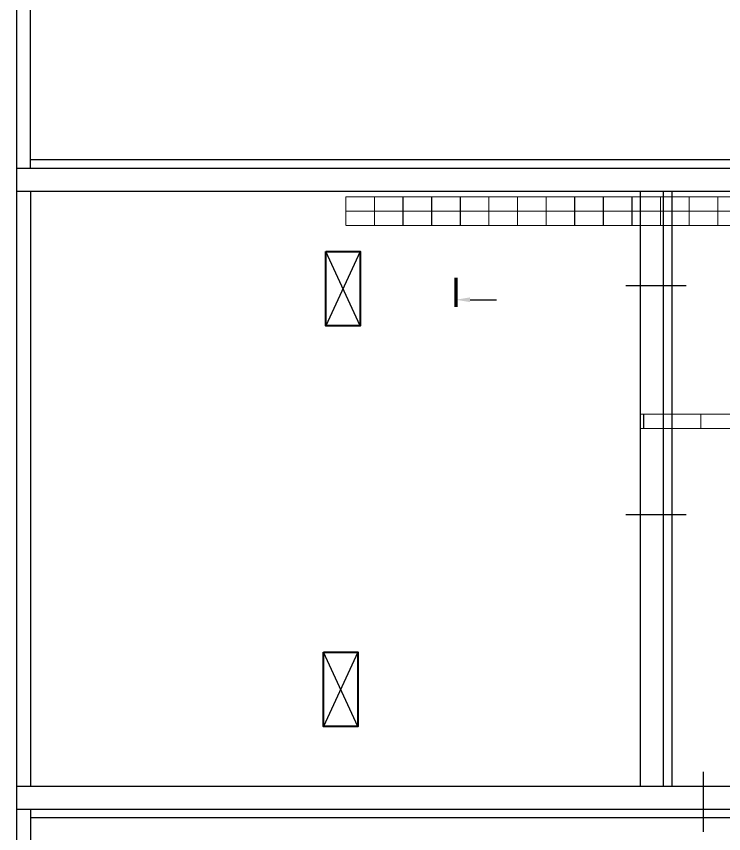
# Model space of a CAD drawing. Header units: millimetres. Extents: x 4451 to 17509, y 2501 to 27511.
# Drawn here: x 4451 to 6923, y 7424 to 10281 of the extents above; entities that cross this region are included whole.
import ezdxf

# ---------------------------------------------------------------- set-up
doc = ezdxf.new("R2010")
doc.units = ezdxf.units.MM
for name, color, linetype in [('04 Освещение', 7, 'Continuous'), ('05 Кабельные трассы', 7, 'Continuous'), ('10 Перегородки', 7, 'Continuous'), ('12 Разрезы', 7, 'Continuous')]:
    doc.layers.add(name, color=color, linetype=linetype)

msp = doc.modelspace()

# ---------------------------------------------------------------- linework, layer by layer
at = {"layer": '04 Освещение', "color": 3}
for p, q in [((5652.749, 9198.934), (5532.749, 9458.934)), ((5652.749, 9458.934), (5532.749, 9198.934)), ((5644.938, 7798.651), (5524.938, 8058.651)), ((5644.938, 8058.651), (5524.938, 7798.651))]:
    msp.add_line(p, q, dxfattribs=at)
at = {"layer": '04 Освещение', "color": 3, "lineweight": 40}
for points in [[(5532.749, 9458.934), (5652.749, 9458.934), (5652.749, 9198.934), (5532.749, 9198.934)], [(5524.938, 8058.651), (5644.938, 8058.651), (5644.938, 7798.651), (5524.938, 7798.651)]]:
    msp.add_lwpolyline(points, close=True, dxfattribs=at)
at = {"layer": '05 Кабельные трассы'}
for points in [[(8400.103, 9650.115, 4, 4, 0), (5602.366, 9650.115, 4, 4, 0)], [(8400.103, 9600.115, 4, 4, 0), (5602.366, 9600.115, 4, 4, 0)], [(8400.103, 9550.115, 4, 4, 0), (5602.366, 9550.115, 4, 4, 0)]]:
    msp.add_lwpolyline(points, format="xyseb", dxfattribs=at)
at = {"layer": '05 Кабельные трассы', "const_width": 4}
for points in [[(5602.366, 9650.115), (5602.366, 9550.115)], [(5702.366, 9650.115), (5702.366, 9550.115)], [(5802.366, 9650.115), (5802.366, 9550.115)], [(5902.366, 9650.115), (5902.366, 9550.115)], [(6002.366, 9650.115), (6002.366, 9550.115)], [(6102.366, 9650.115), (6102.366, 9550.115)], [(6202.366, 9650.115), (6202.366, 9550.115)], [(6302.366, 9650.115), (6302.366, 9550.115)], [(6402.366, 9650.115), (6402.366, 9550.115)], [(6502.366, 9650.115), (6502.366, 9550.115)], [(6602.366, 9650.115), (6602.366, 9550.115)], [(6702.366, 9650.115), (6702.366, 9550.115)], [(6802.366, 9650.115), (6802.366, 9550.115)], [(6902.366, 9650.115), (6902.366, 9550.115)], [(6631.234, 8890.115), (7613.734, 8890.115)], [(6643.024, 8890.115), (6643.024, 8840.115)], [(6743.024, 8890.115), (6743.024, 8840.115)], [(6843.024, 8890.115), (6843.024, 8840.115)], [(6631.234, 8840.115), (7613.734, 8840.115)]]:
    msp.add_lwpolyline(points, dxfattribs=at)
at = {"layer": '10 Перегородки', "color": 3, "linetype": 'Continuous', "ltscale": 10}
for p, q in [((4451.234, 13630.115), (4451.234, 9750.115)), ((4501.234, 9750.115), (4501.234, 13630.115)), ((4451.234, 9670.115), (4451.234, 7590.115)), ((4501.234, 9670.115), (4501.234, 7590.115)), ((4451.234, 7510.115), (4451.234, 2740.115)), ((4501.234, 7510.115), (4501.234, 2740.115))]:
    msp.add_line(p, q, dxfattribs=at)
at = {"layer": '10 Перегородки', "color": 74, "linetype": 'Continuous', "ltscale": 10}
for p, q in [((4501.234, 9780.115), (8741.234, 9780.115)), ((6741.234, 9670.115), (6741.234, 7590.115)), ((4501.234, 7480.115), (7851.234, 7480.115))]:
    msp.add_line(p, q, dxfattribs=at)
at = {"layer": '10 Перегородки', "color": 4}
for p, q in [((4451.234, 9750.115), (8791.234, 9750.115)), ((4451.234, 9750.115), (4451.234, 9670.115)), ((4451.234, 9670.115), (8871.234, 9670.115)), ((6631.234, 9670.115), (6631.234, 7590.115)), ((6711.234, 9670.115), (6711.234, 7590.115)), ((4451.234, 7590.115), (7901.234, 7590.115)), ((4451.234, 7590.115), (4451.234, 7510.115)), ((4451.234, 7510.115), (7901.234, 7510.115))]:
    msp.add_line(p, q, dxfattribs=at)
at = {"layer": '10 Перегородки'}
for p, q in [((6581.234, 9340.115), (6791.234, 9340.115)), ((6581.234, 8540.115), (6791.234, 8540.115)), ((6851.234, 7640.115), (6851.234, 7430.115))]:
    msp.add_line(p, q, dxfattribs=at)
at = {"layer": '12 Разрезы', "lineweight": 100}
msp.add_line((5986.647, 9366.642), (5986.647, 9265.074), dxfattribs=at)
at = {"layer": '12 Разрезы'}
msp.add_line((6036.647, 9290.237), (6128.725, 9290.237), dxfattribs=at)
msp.add_solid([(6036.647, 9281.904), (5986.647, 9290.237), (6036.647, 9298.571)], dxfattribs=at)

doc.saveas('drawing.dxf')
